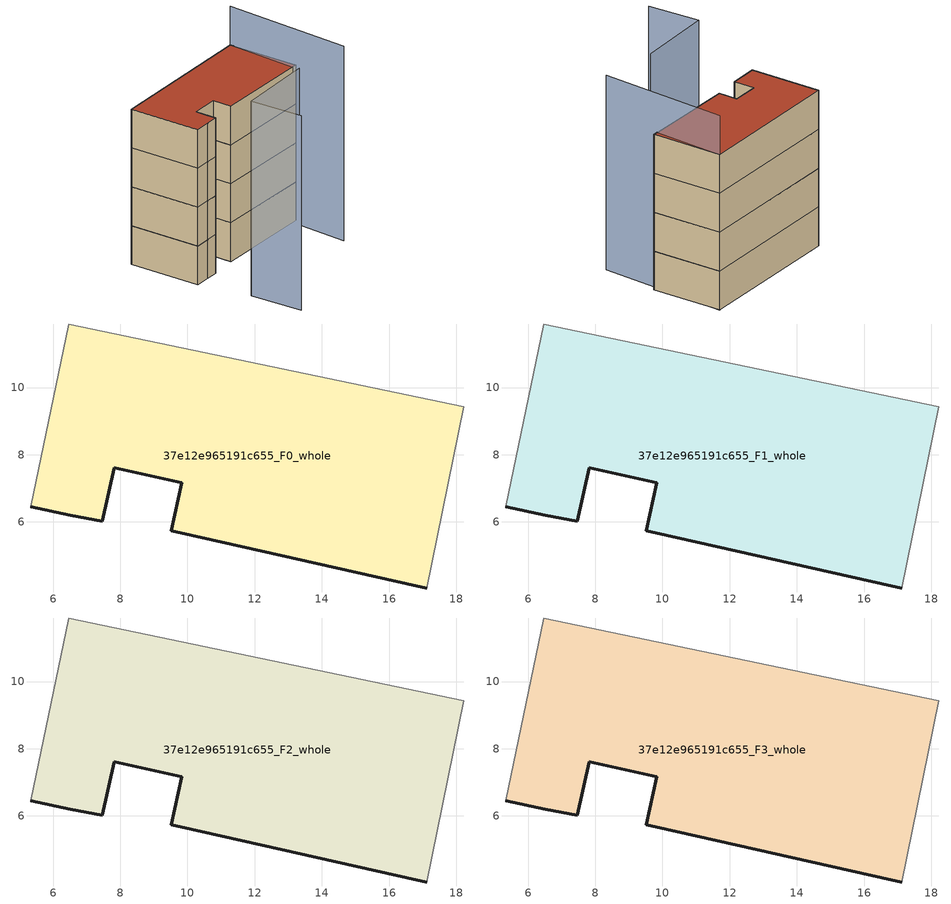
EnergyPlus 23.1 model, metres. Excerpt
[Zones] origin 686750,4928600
37e12e965191c655_F0_whole
 floor ground (EU_floor_Construction): 17.13,4.03 18.23,9.43 6.46,11.89 5.33,6.45 6.51,6.2 7.46,6.01 7.82,7.61 9.83,7.16 9.51,5.73 z0
 wall outside (EU_wall_Construction): 17.13,4.03 9.51,5.73 9.83,7.16 7.82,7.61 7.46,6.01 6.51,6.2 5.33,6.45 z0:3
 wall adiabatic (EU_wall_Construction): 5.33,6.45 6.46,11.89 18.23,9.43 17.13,4.03 z0:3
37e12e965191c655_F1_whole
 floor to 37e12e965191c655_F0_whole (EU_floor_Construction): 17.13,4.03 18.23,9.43 6.46,11.89 5.33,6.45 6.51,6.2 7.46,6.01 7.82,7.61 9.83,7.16 9.51,5.73 z3
 wall outside (EU_wall_Construction): 17.13,4.03 9.51,5.73 9.83,7.16 7.82,7.61 7.46,6.01 6.51,6.2 5.33,6.45 z3:6
 wall adiabatic (EU_wall_Construction): 5.33,6.45 6.46,11.89 18.23,9.43 17.13,4.03 z3:6
37e12e965191c655_F2_whole
 floor to 37e12e965191c655_F1_whole (EU_floor_Construction): 17.13,4.03 18.23,9.43 6.46,11.89 5.33,6.45 6.51,6.2 7.46,6.01 7.82,7.61 9.83,7.16 9.51,5.73 z6
 wall outside (EU_wall_Construction): 17.13,4.03 9.51,5.73 9.83,7.16 7.82,7.61 7.46,6.01 6.51,6.2 5.33,6.45 z6:9
 wall adiabatic (EU_wall_Construction): 5.33,6.45 6.46,11.89 18.23,9.43 17.13,4.03 z6:9
37e12e965191c655_F3_whole
 floor to 37e12e965191c655_F2_whole (EU_floor_Construction): 17.13,4.03 18.23,9.43 6.46,11.89 5.33,6.45 6.51,6.2 7.46,6.01 7.82,7.61 9.83,7.16 9.51,5.73 z9
 wall outside (EU_wall_Construction): 17.13,4.03 9.51,5.73 9.83,7.16 7.82,7.61 7.46,6.01 6.51,6.2 5.33,6.45 z9:12
 wall adiabatic (EU_wall_Construction): 5.33,6.45 6.46,11.89 18.23,9.43 17.13,4.03 z9:12
 roof outside (EU_roof_Construction): 18.23,9.43 17.13,4.03 9.51,5.73 9.83,7.16 7.82,7.61 7.46,6.01 6.51,6.2 5.33,6.45 6.46,11.89 z12
shading: 4.53,-1.64 5.24,2.39 / 5.24,2.39 11.24,1.34 / 15.52,-0.2 18.23,9.43 z0:15
[Building]
EU S2 Campaign: North Axis=0; Terrain=City; Solar Distribution=FullExterior
[Site:Location]
Bologna: Latitude=44.5; Longitude=11.25; Time Zone=1; Elevation=37
[SizingPeriod:WeatherFileDays]
AnnualSizingPeriod: Begin Month=1; Begin Day of Month=1; End Month=12; End Day of Month=31; Day of Week for Start Day=Monday; Use Weather File Daylight Saving Period=No; Use Weather File Rain and Snow Indicators=No
[MATERIAL]
EU_InternalMass_Material: Roughness=MediumRough; Thickness=0.1; Conductivity=1; Density=1800; Specific Heat=900; Thermal Absorptance=0.9; Solar Absorptance=0.7; Visible Absorptance=0.7
[MATERIAL:NOMASS] Roughness=MediumRough; Thermal Absorptance=0.9; Solar Absorptance=0.7; Visible Absorptance=0.7
Name | Thermal Resistance
EU_wall_NoMass | 0.781309
EU_roof_NoMass | 0.418499
EU_floor_NoMass | 0.563442
[CONSTRUCTION]
EU_wall_Construction: EU_wall_NoMass
EU_roof_Construction: EU_roof_NoMass
EU_floor_Construction: EU_floor_NoMass
EU_InternalMass_Construction: EU_InternalMass_Material
[ZONE] Type=1; Multiplier=1; Ceiling Height=autocalculate; Floor Area=autocalculate; Part of Total Floor Area=Yes
Name | Volume
37e12e965191c655_F0_whole | 188.211
37e12e965191c655_F1_whole; 37e12e965191c655_F2_whole; 37e12e965191c655_F3_whole | 188.21
[INTERNALMASS] Construction=EU_InternalMass_Construction; Surface Area=62.737
Name | Zone or ZoneList
37e12e965191c655_F0_whole_EU_InternalMass | 37e12e965191c655_F0_whole
37e12e965191c655_F1_whole_EU_InternalMass | 37e12e965191c655_F1_whole
37e12e965191c655_F2_whole_EU_InternalMass | 37e12e965191c655_F2_whole
37e12e965191c655_F3_whole_EU_InternalMass | 37e12e965191c655_F3_whole
[OTHEREQUIPMENT] Fuel Type=Electricity; Design Level Calculation Method=Watts/Area; Power per Zone Floor Area=1; Fraction Latent=0; Fraction Radiant=0; Fraction Lost=0; Carbon Dioxide Generation Rate=0; EndUse Subcategory=EU_Step8_InternalGains
Name | Zone or ZoneList or Space or SpaceList | Schedule
EU_Step8_InternalGain_37e12e965191c655_F0_whole_f000 | 37e12e965191c655_F0_whole | EU_Step8_GainSchedule_37e12e965191c655_F0_whole_f000
EU_Step8_InternalGain_37e12e965191c655_F1_whole_f000 | 37e12e965191c655_F1_whole | EU_Step8_GainSchedule_37e12e965191c655_F1_whole_f000
EU_Step8_InternalGain_37e12e965191c655_F2_whole_f000 | 37e12e965191c655_F2_whole | EU_Step8_GainSchedule_37e12e965191c655_F2_whole_f000
EU_Step8_InternalGain_37e12e965191c655_F3_whole_f000 | 37e12e965191c655_F3_whole | EU_Step8_GainSchedule_37e12e965191c655_F3_whole_f000
[ZONEVENTILATION:DESIGNFLOWRATE] Schedule=EU_AlwaysOn; Design Flow Rate Calculation Method=AirChanges/Hour; Air Changes per Hour=0.692607; Ventilation Type=Natural; Fan Pressure Rise=0; Fan Total Efficiency=1; Constant Term Coefficient=1; Temperature Term Coefficient=0; Velocity Term Coefficient=0; Velocity Squared Term Coefficient=0; Minimum Indoor Temperature=-100; Maximum Indoor Temperature=100; Delta Temperature=-100; Minimum Outdoor Temperature=-100; Maximum Outdoor Temperature=100; Maximum Wind Speed=40
Name | Zone or ZoneList or Space or SpaceList
EU_ConstantAir_37e12e965191c655_F0_whole | 37e12e965191c655_F0_whole
EU_ConstantAir_37e12e965191c655_F1_whole | 37e12e965191c655_F1_whole
EU_ConstantAir_37e12e965191c655_F2_whole | 37e12e965191c655_F2_whole
EU_ConstantAir_37e12e965191c655_F3_whole | 37e12e965191c655_F3_whole
[HVACTEMPLATE:THERMOSTAT] Constant Heating Setpoint=20; Constant Cooling Setpoint=50
EU_HeatOnly_37e12e965191c655_F0_whole; EU_HeatOnly_37e12e965191c655_F1_whole; EU_HeatOnly_37e12e965191c655_F2_whole; EU_HeatOnly_37e12e965191c655_F3_whole
[HVACTEMPLATE:ZONE:IDEALLOADSAIRSYSTEM] System Availability Schedule=EU_AlwaysOn; Maximum Heating Supply Air Temperature=50; Minimum Cooling Supply Air Temperature=13; Maximum Heating Supply Air Humidity Ratio=0.0156; Minimum Cooling Supply Air Humidity Ratio=0.0077; Heating Limit=NoLimit; Cooling Limit=NoLimit; Heating Availability Schedule=EU_AlwaysOn; Cooling Availability Schedule=EU_CoolingOff; Dehumidification Control Type=ConstantSensibleHeatRatio; Cooling Sensible Heat Ratio=0.7; Dehumidification Setpoint=60; Humidification Control Type=None; Humidification Setpoint=30; Outdoor Air Method=None; Outdoor Air Flow Rate per Person=0.00944; Outdoor Air Flow Rate per Zone Floor Area=0; Outdoor Air Flow Rate per Zone=0; Demand Controlled Ventilation Type=None; Outdoor Air Economizer Type=NoEconomizer; Heat Recovery Type=None; Sensible Heat Recovery Effectiveness=0.7; Latent Heat Recovery Effectiveness=0.65
Name | Template Thermostat
37e12e965191c655_F0_whole | EU_HeatOnly_37e12e965191c655_F0_whole
37e12e965191c655_F1_whole | EU_HeatOnly_37e12e965191c655_F1_whole
37e12e965191c655_F2_whole | EU_HeatOnly_37e12e965191c655_F2_whole
37e12e965191c655_F3_whole | EU_HeatOnly_37e12e965191c655_F3_whole
[SIZING:ZONE] Zone Cooling Design Supply Air Temperature Input Method=SupplyAirTemperature; Zone Cooling Design Supply Air Temperature=13; Zone Heating Design Supply Air Temperature Input Method=SupplyAirTemperature; Zone Heating Design Supply Air Temperature=50; Zone Cooling Design Supply Air Humidity Ratio=0.008; Zone Heating Design Supply Air Humidity Ratio=0.008; Cooling Design Air Flow Method=DesignDay; Cooling Design Air Flow Rate=0; Cooling Minimum Air Flow per Zone Floor Area=0.000762; Cooling Minimum Air Flow=0; Cooling Minimum Air Flow Fraction=0.2; Heating Design Air Flow Method=DesignDay; Heating Design Air Flow Rate=0; Heating Maximum Air Flow per Zone Floor Area=0.002032; Heating Maximum Air Flow=0.141576; Heating Maximum Air Flow Fraction=0.3; Account for Dedicated Outdoor Air System=No; Dedicated Outdoor Air System Control Strategy=NeutralSupplyAir; Dedicated Outdoor Air Low Setpoint Temperature for Design=autosize; Dedicated Outdoor Air High Setpoint Temperature for Design=autosize; Zone Load Sizing Method=Sensible Load Only No Latent Load; Zone Latent Cooling Design Supply Air Humidity Ratio Input Method=HumidityRatioDifference; Zone Cooling Design Supply Air Humidity Ratio Difference=0.005; Zone Latent Heating Design Supply Air Humidity Ratio Input Method=HumidityRatioDifference; Zone Humidification Design Supply Air Humidity Ratio Difference=0.005
37e12e965191c655_F0_whole; 37e12e965191c655_F1_whole; 37e12e965191c655_F2_whole; 37e12e965191c655_F3_whole
[SCHEDULE:CONSTANT]
Name | Hourly Value
EU_AlwaysOn | 1
EU_CoolingOff | 0
[SCHEDULE:FILE] Column Number=1; Rows to Skip at Top=0; Number of Hours of Data=8760; Column Separator=Comma; Interpolate to Timestep=No; Minutes per Item=60; Adjust Schedule for Daylight Savings=Yes
Name | File
EU_Step8_GainSchedule_37e12e965191c655_F0_whole_f000 | ../../schedules/37e12e965191c655/37e12e965191c655_F0_whole_f000_gain.csv
EU_Step8_GainSchedule_37e12e965191c655_F1_whole_f000 | ../../schedules/37e12e965191c655/37e12e965191c655_F1_whole_f000_gain.csv
EU_Step8_GainSchedule_37e12e965191c655_F2_whole_f000 | ../../schedules/37e12e965191c655/37e12e965191c655_F2_whole_f000_gain.csv
EU_Step8_GainSchedule_37e12e965191c655_F3_whole_f000 | ../../schedules/37e12e965191c655/37e12e965191c655_F3_whole_f000_gain.csv
